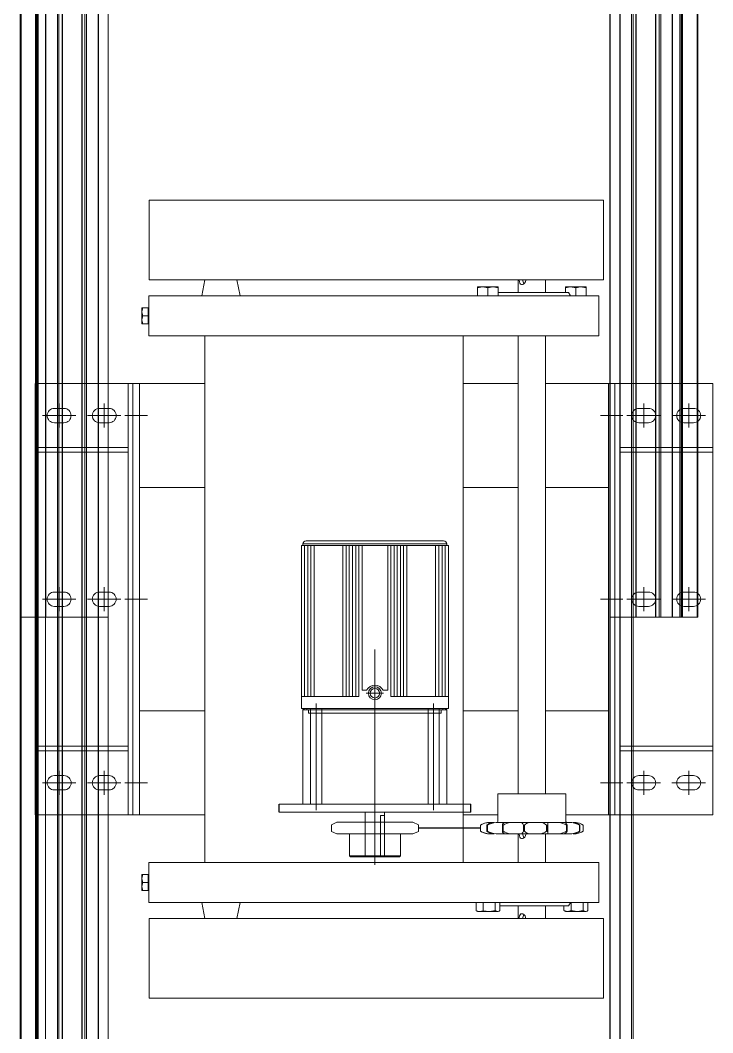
# Model space of a CAD drawing. Header units: millimetres. Extents: x 2676 to 14409, y -484 to 4878.
# Drawn here: x 13089 to 13523, y 3544 to 4178 of the extents above; entities that cross this region are included whole.
import ezdxf

# ---------------------------------------------------------------- set-up
doc = ezdxf.new("R2010")
doc.units = ezdxf.units.MM
for name, color, linetype, lineweight in [('1', 1, 'Continuous', 20), ('2', 5, 'Continuous', 18), ('动力滚筒线', 6, 'Continuous', 18), ('工件进老化层', 7, 'Continuous', 15), ('粗实线', 7, 'Continuous', 25)]:
    doc.layers.add(name, color=color, linetype=linetype, lineweight=lineweight)

# ---------------------------------------------------------------- blocks, each defined once
blk = doc.blocks.new('A$C21461CE7')
at = {"color": 2}
for p, q in [((152.6, 116.6, 2353.14), (152.59, 121.6, 2353.14)), ((272.6, 116.6, 2353.14), (272.59, 121.6, 2353.14)), ((278.66, 106.6, 2353.14), (239.85, 106.6, 2353.14))]:
    blk.add_line(p, q, dxfattribs=at)
at = {"layer": '1', "color": 2, "lineweight": 0}
for p, q in [((212.6, 105.71, 2353.14), (212.59, 218.42, 2353.14)), ((207.13, 191.1, 2353.14), (217.88, 191.1, 2353.14)), ((175.83, 117.82, 2353.14), (175.82, 184.61, 2353.14)), ((249.36, 117.83, 2353.14), (249.36, 184.61, 2353.14)), ((212.6, 83.56, 2353.14), (212.59, 125.78, 2353.14))]:
    blk.add_line(p, q, dxfattribs=at)
at = {"layer": '2', "color": 2, "lineweight": 0}
for p, q in [((172.33, 121.6, 2353.14), (172.32, 181.6, 2353.14)), ((179.33, 121.6, 2353.14), (179.32, 181.6, 2353.14)), ((245.86, 121.6, 2353.14), (245.86, 181.6, 2353.14)), ((252.86, 121.6, 2353.14), (252.86, 181.6, 2353.14)), ((216.1, 89.6, 2353.14), (216.1, 114.6, 2353.14)), ((218.6, 114.6, 2353.14), (216.1, 114.6, 2353.14))]:
    blk.add_line(p, q, dxfattribs=at)
at = {"layer": '动力滚筒线', "color": 2, "lineweight": 0}
for p, q in [((206.6, 89.6, 2353.14), (206.6, 116.6, 2353.14)), ((218.6, 89.6, 2353.14), (218.6, 116.6, 2353.14))]:
    blk.add_line(p, q, dxfattribs=at)
at = {"layer": '工件进老化层', "color": 2, "ltscale": 0.5}
for p, q in [((71.4, 500, 2353.14), (71.4, 450, 2353.14)), ((71.4, 500, 2353.14), (116.2, 500, 2353.14)), ((310.8, 500, 2353.14), (116.2, 500, 2353.14)), ((310.8, 500, 2353.14), (355.6, 500, 2353.14)), ((355.61, 450, 2353.14), (355.6, 500, 2353.14)), ((71.4, 450, 2353.14), (116.2, 450, 2353.14)), ((106.2, 450, 2353.14), (104.2, 440, 2353.14)), ((310.81, 450, 2353.14), (116.2, 450, 2353.14)), ((128.2, 440, 2353.14), (126.2, 450, 2353.14)), ((276.81, 445.09, 2353.14), (276.81, 445.67, 2353.14)), ((276.81, 445.67, 2353.14), (280.06, 445.67, 2353.14)), ((276.81, 440, 2353.14), (276.81, 445.09, 2353.14)), ((283.31, 445.09, 2353.14), (280.06, 445.67, 2353.14)), ((280.06, 445.67, 2353.14), (286.56, 445.67, 2353.14)), ((283.31, 440, 2353.14), (283.31, 445.09, 2353.14)), ((289.81, 445.09, 2353.14), (286.56, 445.67, 2353.14)), ((289.81, 445.67, 2353.14), (286.56, 445.67, 2353.14)), ((289.81, 445.67, 2353.14), (289.81, 445.09, 2353.14)), ((289.81, 440, 2353.14), (289.81, 445.09, 2353.14)), ((302.31, 450, 2353.14), (302.31, 442, 2353.14)), ((310.81, 450, 2353.14), (355.61, 450, 2353.14)), ((319.31, 442, 2353.14), (319.31, 450, 2353.14)), ((331.8, 445.09, 2353.14), (331.8, 445.68, 2353.14)), ((331.8, 445.68, 2353.14), (335.05, 445.68, 2353.14)), ((331.8, 442, 2353.14), (331.8, 445.09, 2353.14)), ((338.3, 445.1, 2353.14), (335.05, 445.68, 2353.14)), ((335.05, 445.68, 2353.14), (341.55, 445.68, 2353.14)), ((338.3, 440, 2353.14), (338.3, 445.1, 2353.14)), ((344.8, 445.1, 2353.14), (341.55, 445.68, 2353.14)), ((344.8, 445.68, 2353.14), (341.55, 445.68, 2353.14)), ((344.8, 445.68, 2353.14), (344.8, 445.1, 2353.14)), ((344.8, 440, 2353.14), (344.8, 445.1, 2353.14)), ((121.5, 440, 2353.14), (71.2, 440, 2353.14)), ((71.2, 440, 2353.14), (71.2, 436.5, 2353.14)), ((352.81, 440, 2353.14), (121.5, 440, 2353.14)), ((289.81, 442, 2353.14), (290.89, 442, 2353.14)), ((290.89, 442, 2353.14), (333.81, 442, 2353.14)), ((352.81, 440, 2353.14), (352.81, 415, 2353.14)), ((67.27, 432.5, 2353.14), (66.82, 432.5, 2353.14)), ((66.82, 432.5, 2353.14), (66.82, 430, 2353.14)), ((70.7, 432.5, 2353.14), (67.27, 432.5, 2353.14)), ((71.2, 432.5, 2353.14), (70.7, 432.5, 2353.14)), ((70.7, 432.5, 2353.14), (70.7, 430, 2353.14)), ((71.2, 436.5, 2353.14), (71.2, 415, 2353.14)), ((67.27, 427.5, 2353.14), (66.82, 430, 2353.14)), ((66.82, 430, 2353.14), (66.82, 425, 2353.14)), ((67.27, 422.5, 2353.14), (66.82, 425, 2353.14)), ((66.82, 422.5, 2353.14), (66.82, 425, 2353.14)), ((70.7, 427.5, 2353.14), (67.27, 427.5, 2353.14)), ((70.7, 430, 2353.14), (70.7, 427.5, 2353.14)), ((70.7, 427.5, 2353.14), (70.7, 425, 2353.14)), ((70.7, 425, 2353.14), (70.7, 422.5, 2353.14)), ((66.82, 422.5, 2353.14), (67.27, 422.5, 2353.14)), ((70.7, 422.5, 2353.14), (67.27, 422.5, 2353.14)), ((70.7, 422.5, 2353.14), (71.2, 422.5, 2353.14)), ((71.2, 415, 2353.14), (352.81, 415, 2353.14)), ((302.31, 415, 2353.14), (302.31, 128, 2353.14)), ((319.31, 128, 2353.14), (319.31, 415, 2353.14)), ((58.2, 115, 2353.14), (58.2, 385, 2353.14)), ((106.2, 385, 2353.14), (61.2, 385, 2353.14)), ((61.2, 385, 2353.14), (61.2, 115, 2353.14)), ((65.2, 385, 2353.14), (65.2, 115, 2353.14)), ((302.31, 385, 2353.14), (267.81, 385, 2353.14)), ((362.81, 385, 2353.14), (319.31, 385, 2353.14)), ((358.81, 115, 2353.14), (358.81, 385, 2353.14)), ((362.81, 115, 2353.14), (362.81, 385, 2353.14)), ((365.81, 115, 2353.14), (365.81, 385, 2353.14)), ((15, 357.5, 2353.14), (15, 372.5, 2353.14)), ((43.2, 357.5, 2353.14), (43.2, 372.5, 2353.14)), ((380.81, 357.5, 2353.14), (380.81, 372.5, 2353.14)), ((409, 357.5, 2353.14), (409, 372.5, 2353.14)), ((25.5, 365, 2353.14), (4.5, 365, 2353.14)), ((53.7, 365, 2353.14), (32.7, 365, 2353.14)), ((67.17, 365, 2353.14), (56.08, 365, 2353.14)), ((67.17, 365, 2353.14), (56.08, 365, 2353.14)), ((70.2, 365, 2353.14), (56.2, 365, 2353.14)), ((353.81, 365, 2353.14), (367.81, 365, 2353.14)), ((370.31, 365, 2353.14), (391.31, 365, 2353.14)), ((398.5, 365, 2353.14), (419.5, 365, 2353.14)), ((58.2, 345, 2353.14), (0, 345, 2353.14)), ((365.81, 345, 2353.14), (424, 345, 2353.14)), ((58.2, 342, 2353.14), (0, 342, 2353.14)), ((365.81, 342, 2353.14), (424, 342, 2353.14)), ((106.2, 320, 2353.14), (65.2, 320, 2353.14)), ((302.31, 320, 2353.14), (267.81, 320, 2353.14)), ((358.81, 320, 2353.14), (319.31, 320, 2353.14)), ((15, 242.5, 2353.14), (15, 257.5, 2353.14)), ((43.2, 242.5, 2353.14), (43.2, 257.5, 2353.14)), ((380.81, 242.5, 2353.14), (380.81, 257.5, 2353.14)), ((409, 242.5, 2353.14), (409, 257.5, 2353.14)), ((25.5, 250, 2353.14), (4.5, 250, 2353.14)), ((53.7, 250, 2353.14), (32.7, 250, 2353.14)), ((67.17, 250, 2353.14), (56.08, 250, 2353.14)), ((67.17, 250, 2353.14), (56.08, 250, 2353.14)), ((70.2, 250, 2353.14), (56.2, 250, 2353.14)), ((353.81, 250, 2353.14), (367.81, 250, 2353.14)), ((370.31, 250, 2353.14), (391.31, 250, 2353.14)), ((398.5, 250, 2353.14), (419.5, 250, 2353.14)), ((65.2, 180, 2353.14), (106.2, 180, 2353.14)), ((267.81, 180, 2353.14), (302.31, 180, 2353.14)), ((319.31, 180, 2353.14), (358.81, 180, 2353.14)), ((58.2, 158, 2353.14), (0.01, 158, 2353.14)), ((58.2, 155, 2353.14), (0.01, 155, 2353.14)), ((365.81, 158, 2353.14), (424.01, 158, 2353.14)), ((365.81, 155, 2353.14), (424.01, 155, 2353.14)), ((15.01, 127.5, 2353.14), (15.01, 142.5, 2353.14)), ((43.2, 127.5, 2353.14), (43.2, 142.5, 2353.14)), ((380.81, 127.5, 2353.14), (380.81, 142.5, 2353.14)), ((409.01, 127.5, 2353.14), (409.01, 142.5, 2353.14)), ((25.51, 135, 2353.14), (4.51, 135, 2353.14)), ((53.7, 135, 2353.14), (32.7, 135, 2353.14)), ((67.18, 135, 2353.14), (56.08, 135, 2353.14)), ((70.2, 135, 2353.14), (56.2, 135, 2353.14)), ((353.81, 135, 2353.14), (367.81, 135, 2353.14)), ((370.31, 135, 2353.14), (391.31, 135, 2353.14)), ((398.51, 135, 2353.14), (419.51, 135, 2353.14)), ((289.51, 128, 2353.14), (289.51, 110.8, 2353.14)), ((289.51, 128, 2353.14), (332.11, 128, 2353.14)), ((332.11, 110.8, 2353.14), (332.11, 128, 2353.14)), ((61.2, 115, 2353.14), (106.2, 115, 2353.14)), ((267.81, 115, 2353.14), (289.51, 115, 2353.14)), ((332.11, 115, 2353.14), (362.81, 115, 2353.14)), ((278.66, 108.55, 2353.14), (278.7, 108.55, 2353.14)), ((278.66, 104.65, 2353.14), (278.66, 108.55, 2353.14)), ((278.7, 108.55, 2353.14), (278.7, 104.65, 2353.14)), ((282.74, 108.55, 2353.14), (283.01, 108.55, 2353.14)), ((282.74, 104.65, 2353.14), (282.74, 108.55, 2353.14)), ((283.01, 108.55, 2353.14), (283.01, 104.65, 2353.14)), ((285.24, 110.2, 2353.14), (283.95, 110.14, 2353.14)), ((284.85, 110.2, 2353.14), (285.24, 110.2, 2353.14)), ((287.2, 110.2, 2353.14), (285.24, 110.2, 2353.14)), ((289.7, 110.2, 2353.14), (288.39, 110.14, 2353.14)), ((294.12, 110.2, 2353.14), (289.7, 110.2, 2353.14)), ((292.39, 108.55, 2353.14), (292.83, 108.55, 2353.14)), ((292.39, 104.65, 2353.14), (292.39, 108.55, 2353.14)), ((292.83, 108.55, 2353.14), (292.83, 104.65, 2353.14)), ((293.75, 110.14, 2353.14), (294.1, 110.2, 2353.14)), ((294.1, 110.2, 2353.14), (298.34, 110.2, 2353.14)), ((298.34, 110.2, 2353.14), (297.27, 110.14, 2353.14)), ((304.37, 110.2, 2353.14), (298.34, 110.2, 2353.14)), ((304.61, 110.14, 2353.14), (304.37, 110.2, 2353.14)), ((304.37, 110.2, 2353.14), (309.45, 110.2, 2353.14)), ((305.68, 108.55, 2353.14), (306.21, 108.55, 2353.14)), ((305.68, 104.65, 2353.14), (305.68, 108.55, 2353.14)), ((306.21, 108.55, 2353.14), (306.21, 104.65, 2353.14)), ((309.45, 110.2, 2353.14), (308.83, 110.14, 2353.14)), ((315.91, 110.2, 2353.14), (309.45, 110.2, 2353.14)), ((316.71, 110.14, 2353.14), (315.91, 110.2, 2353.14)), ((315.91, 110.2, 2353.14), (320.84, 110.2, 2353.14)), ((319.99, 108.55, 2353.14), (320.5, 108.55, 2353.14)), ((319.99, 104.65, 2353.14), (319.99, 108.55, 2353.14)), ((320.5, 108.55, 2353.14), (320.5, 104.65, 2353.14)), ((320.8, 110.16, 2353.14), (320.78, 110.14, 2353.14)), ((326.45, 110.2, 2353.14), (320.84, 110.2, 2353.14)), ((320.89, 103.38, 2353.14), (320.89, 109.83, 2353.14)), ((327.63, 110.14, 2353.14), (326.45, 110.2, 2353.14)), ((326.45, 110.2, 2353.14), (330.23, 110.2, 2353.14)), ((333.89, 110.2, 2353.14), (330.09, 110.2, 2353.14)), ((330.23, 110.2, 2353.14), (330.76, 110.14, 2353.14)), ((332.48, 108.55, 2353.14), (332.88, 108.55, 2353.14)), ((332.48, 104.65, 2353.14), (332.48, 108.55, 2353.14)), ((332.88, 108.55, 2353.14), (332.88, 104.65, 2353.14)), ((335.23, 110.14, 2353.14), (333.89, 110.2, 2353.14)), ((333.89, 110.2, 2353.14), (335.78, 110.2, 2353.14)), ((337.99, 110.14, 2353.14), (336.76, 110.2, 2353.14)), ((340.68, 108.55, 2353.14), (340.88, 108.55, 2353.14)), ((340.68, 104.65, 2353.14), (340.68, 108.55, 2353.14)), ((340.88, 108.55, 2353.14), (340.88, 104.65, 2353.14)), ((342.96, 104.65, 2353.14), (342.96, 108.55, 2353.14)), ((278.66, 104.65, 2353.14), (278.7, 104.65, 2353.14)), ((282.74, 104.65, 2353.14), (283.01, 104.65, 2353.14)), ((283.95, 103.06, 2353.14), (285.24, 103, 2353.14)), ((284.86, 103, 2353.14), (285.24, 103, 2353.14)), ((285.24, 103, 2353.14), (287.21, 103, 2353.14)), ((288.39, 103.06, 2353.14), (289.7, 103, 2353.14)), ((289.7, 103, 2353.14), (294.12, 103, 2353.14)), ((292.39, 104.65, 2353.14), (292.83, 104.65, 2353.14)), ((294.1, 103, 2353.14), (293.75, 103.06, 2353.14)), ((294.1, 103, 2353.14), (298.34, 103, 2353.14)), ((297.27, 103.06, 2353.14), (298.34, 103, 2353.14)), ((298.34, 103, 2353.14), (304.37, 103, 2353.14)), ((302.31, 103, 2353.14), (302.31, 85, 2353.14)), ((304.37, 103, 2353.14), (304.61, 103.06, 2353.14)), ((304.37, 103, 2353.14), (309.45, 103, 2353.14)), ((305.68, 104.65, 2353.14), (306.21, 104.65, 2353.14)), ((308.83, 103.06, 2353.14), (309.45, 103, 2353.14)), ((309.45, 103, 2353.14), (315.91, 103, 2353.14)), ((315.91, 103, 2353.14), (316.71, 103.06, 2353.14)), ((315.91, 103, 2353.14), (320.84, 103, 2353.14)), ((319.31, 85, 2353.14), (319.31, 103, 2353.14)), ((319.99, 104.65, 2353.14), (320.5, 104.65, 2353.14)), ((320.78, 103.06, 2353.14), (320.8, 103.04, 2353.14)), ((320.84, 103, 2353.14), (326.45, 103, 2353.14)), ((326.45, 103, 2353.14), (327.63, 103.06, 2353.14)), ((326.45, 103, 2353.14), (330.23, 103, 2353.14)), ((330.1, 103, 2353.14), (333.89, 103, 2353.14)), ((330.76, 103.06, 2353.14), (330.23, 103, 2353.14)), ((332.48, 104.65, 2353.14), (332.88, 104.65, 2353.14)), ((333.89, 103, 2353.14), (335.23, 103.06, 2353.14)), ((333.89, 103, 2353.14), (335.78, 103, 2353.14)), ((336.76, 103, 2353.14), (337.99, 103.06, 2353.14)), ((340.68, 104.65, 2353.14), (340.88, 104.65, 2353.14)), ((71.2, 85, 2353.14), (121.2, 85, 2353.14)), ((71.2, 63.5, 2353.14), (71.2, 85, 2353.14)), ((352.81, 85, 2353.14), (121.2, 85, 2353.14)), ((352.81, 85, 2353.14), (352.81, 60, 2353.14)), ((67.28, 77.5, 2353.14), (66.83, 77.5, 2353.14)), ((66.83, 77.5, 2353.14), (66.83, 75, 2353.14)), ((70.7, 77.5, 2353.14), (67.28, 77.5, 2353.14)), ((71.2, 77.5, 2353.14), (70.7, 77.5, 2353.14)), ((70.7, 77.5, 2353.14), (70.7, 75, 2353.14)), ((67.28, 72.5, 2353.14), (66.83, 75, 2353.14)), ((66.83, 75, 2353.14), (66.83, 70, 2353.14)), ((67.28, 67.5, 2353.14), (66.83, 70, 2353.14)), ((66.83, 67.5, 2353.14), (66.83, 70, 2353.14)), ((70.7, 72.5, 2353.14), (67.28, 72.5, 2353.14)), ((70.7, 75, 2353.14), (70.7, 72.5, 2353.14)), ((70.7, 72.5, 2353.14), (70.7, 70, 2353.14)), ((70.7, 70, 2353.14), (70.7, 67.5, 2353.14)), ((66.83, 67.5, 2353.14), (67.28, 67.5, 2353.14)), ((70.7, 67.5, 2353.14), (67.28, 67.5, 2353.14)), ((70.7, 67.5, 2353.14), (71.2, 67.5, 2353.14)), ((71.2, 60, 2353.14), (71.2, 63.5, 2353.14)), ((121.51, 60, 2353.14), (71.2, 60, 2353.14)), ((106.21, 50, 2353.14), (104.21, 60, 2353.14)), ((352.81, 60, 2353.14), (121.51, 60, 2353.14)), ((128.21, 60, 2353.14), (126.21, 50, 2353.14)), ((275.88, 60, 2353.14), (275.88, 54.9, 2353.14)), ((280.44, 60, 2353.14), (280.44, 54.9, 2353.14)), ((287.88, 60, 2353.14), (287.88, 54.91, 2353.14)), ((290.76, 60, 2353.14), (290.76, 54.91, 2353.14)), ((333.81, 58, 2353.14), (290.76, 58, 2353.14)), ((302.31, 58, 2353.14), (302.31, 50, 2353.14)), ((319.31, 50, 2353.14), (319.31, 58, 2353.14)), ((330.87, 58, 2353.14), (330.87, 54.91, 2353.14)), ((335.43, 60, 2353.14), (335.43, 54.91, 2353.14)), ((342.88, 60, 2353.14), (342.88, 54.91, 2353.14)), ((345.75, 60, 2353.14), (345.75, 54.91, 2353.14)), ((275.88, 54.9, 2353.14), (278.16, 54.32, 2353.14)), ((276.3, 54.69, 2353.14), (275.88, 54.9, 2353.14)), ((276.82, 54.32, 2353.14), (276.28, 54.63, 2353.14)), ((276.82, 54.32, 2353.14), (278.16, 54.32, 2353.14)), ((284.16, 54.32, 2353.14), (278.16, 54.32, 2353.14)), ((280.44, 54.9, 2353.14), (284.16, 54.32, 2353.14)), ((289.32, 54.32, 2353.14), (284.16, 54.32, 2353.14)), ((289.32, 54.32, 2353.14), (289.82, 54.32, 2353.14)), ((290.35, 54.63, 2353.14), (289.82, 54.32, 2353.14)), ((330.87, 54.91, 2353.14), (333.15, 54.33, 2353.14)), ((331.29, 54.7, 2353.14), (330.87, 54.91, 2353.14)), ((331.81, 54.33, 2353.14), (331.27, 54.64, 2353.14)), ((331.81, 54.33, 2353.14), (333.15, 54.33, 2353.14)), ((339.16, 54.33, 2353.14), (333.15, 54.33, 2353.14)), ((335.43, 54.91, 2353.14), (339.16, 54.33, 2353.14)), ((344.31, 54.33, 2353.14), (339.16, 54.33, 2353.14)), ((344.81, 54.33, 2353.14), (344.31, 54.33, 2353.14)), ((345.35, 54.64, 2353.14), (344.81, 54.33, 2353.14)), ((71.41, 50, 2353.14), (71.41, 0, 2353.14)), ((71.41, 50, 2353.14), (116.21, 50, 2353.14)), ((310.81, 50, 2353.14), (116.21, 50, 2353.14)), ((310.81, 50, 2353.14), (355.61, 50, 2353.14)), ((355.61, 0, 2353.14), (355.61, 50, 2353.14)), ((310.81, 0, 2353.14), (71.41, 0, 2353.14)), ((310.81, 0, 2353.14), (355.61, 0, 2353.14))]:
    blk.add_line(p, q, dxfattribs=at)
at = {"layer": '工件进老化层', "color": 2, "ltscale": 0.5, "elevation": 2353.14}
for points in [[(280.06, 445.67), (279.83, 445.67), (276.81, 445.09)], [(286.56, 445.67), (286.33, 445.67), (283.31, 445.09)], [(307, 450), (306.99, 449.74), (306.77, 448.82), (306.31, 448.01), (305.65, 447.38), (304.91, 447.04), (304.24, 447.04), (303.7, 447.34), (303.3, 447.92), (303.04, 448.76), (302.93, 449.75), (302.93, 450)], [(335.05, 445.68), (334.82, 445.67), (331.8, 445.09)], [(341.55, 445.68), (341.32, 445.67), (338.3, 445.1)], [(66.82, 430), (66.82, 430.18), (67.27, 432.5)], [(66.82, 425), (66.82, 425.18), (67.27, 427.5)], [(106.2, 415), (106.2, 85)], [(267.81, 85), (267.81, 415)], [(307.01, 103), (307, 102.74), (306.78, 101.82), (306.32, 101.01), (305.66, 100.38), (304.92, 100.04), (304.25, 100.04), (303.71, 100.34), (303.31, 100.92), (303.05, 101.76), (302.94, 102.75), (302.94, 103)], [(320.5, 104.65), (320.8, 103.88), (320.89, 103.33), (320.78, 103.06)], [(66.83, 75), (66.83, 75.18), (67.28, 77.5)], [(66.83, 70), (66.83, 70.18), (67.28, 72.5)], [(278.16, 54.32), (278.32, 54.33), (280.44, 54.9)], [(284.16, 54.32), (284.43, 54.33), (287.88, 54.91)], [(287.88, 54.91), (288.97, 54.36), (289.32, 54.32)], [(289.32, 54.32), (290.44, 54.69), (290.76, 54.91)], [(302.94, 50), (302.97, 50.71), (303.13, 51.58), (303.44, 52.32), (303.93, 52.82), (304.57, 53), (305.26, 52.84), (305.94, 52.39), (306.54, 51.67), (306.92, 50.73), (307.01, 50)], [(333.15, 54.33), (333.31, 54.33), (335.43, 54.91)], [(339.16, 54.33), (339.42, 54.33), (342.88, 54.91)], [(342.88, 54.91), (343.96, 54.36), (344.31, 54.33)], [(344.31, 54.33), (345.44, 54.69), (345.75, 54.91)]]:
    blk.add_lwpolyline(points, dxfattribs=at)
for points in [[(0.01, 115), (0, 385), (61.2, 385), (61.2, 115)], [(424.01, 115), (424, 385), (362.81, 385), (362.81, 115)]]:
    blk.add_lwpolyline(points, close=True, dxfattribs=at)
for points in [[(7.5, 365, -0.414214), (12, 369.5), (18, 369.5, -0.414214), (22.5, 365, -0.414214), (18, 360.5), (12, 360.5, -0.414214)], [(35.7, 365, -0.414214), (40.2, 369.5), (46.2, 369.5, -0.414214), (50.7, 365, -0.414214), (46.2, 360.5), (40.2, 360.5, -0.414214)], [(388.31, 365, 0.414214), (383.81, 369.5), (377.81, 369.5, 0.414214), (373.31, 365, 0.414214), (377.81, 360.5), (383.81, 360.5, 0.414214)], [(416.5, 365, 0.414214), (412, 369.5), (406, 369.5, 0.414214), (401.5, 365, 0.414214), (406, 360.5), (412, 360.5, 0.414214)], [(7.5, 250, -0.414214), (12, 254.5), (18, 254.5, -0.414214), (22.5, 250, -0.414214), (18, 245.5), (12, 245.5, -0.414214)], [(35.7, 250, -0.414214), (40.2, 254.5), (46.2, 254.5, -0.414214), (50.7, 250, -0.414214), (46.2, 245.5), (40.2, 245.5, -0.414214)], [(388.31, 250, 0.414214), (383.81, 254.5), (377.81, 254.5, 0.414214), (373.31, 250, 0.414214), (377.81, 245.5), (383.81, 245.5, 0.414214)], [(416.5, 250, 0.414214), (412, 254.5), (406, 254.5, 0.414214), (401.5, 250, 0.414214), (406, 245.5), (412, 245.5, 0.414214)], [(7.51, 135, -0.414214), (12.01, 139.5), (18.01, 139.5, -0.414214), (22.51, 135, -0.414214), (18.01, 130.5), (12.01, 130.5, -0.414214)], [(35.7, 135, -0.414214), (40.2, 139.5), (46.2, 139.5, -0.414214), (50.7, 135, -0.414214), (46.2, 130.5), (40.2, 130.5, -0.414214)], [(388.31, 135, 0.414214), (383.81, 139.5), (377.81, 139.5, 0.414214), (373.31, 135, 0.414214), (377.81, 130.5), (383.81, 130.5, 0.414214)], [(416.51, 135, 0.414214), (412.01, 139.5), (406.01, 139.5, 0.414214), (401.51, 135, 0.414214), (406.01, 130.5), (412.01, 130.5, 0.414214)]]:
    blk.add_lwpolyline(points, format="xyb", close=True, dxfattribs=at)
at = {"layer": '工件进老化层', "color": 2, "ltscale": 0.5}
for centre, radius, start, end in [((308.68, 449.88, 2353.14), 3.58, 178.0208, 219.3626), ((328.33, 437.63, 2353.14), 7, 19.75959, 38.59308), ((284.35, 99.09, 2353.14), 11.04, 96.24038, 121.01128), ((285.22, 96.5, 2353.14), 13.7, 95.32827, 118.42577), ((286.91, 104.02, 2353.14), 6.16, 96.08101, 132.63498), ((290.27, 93.92, 2353.14), 16.33, 96.62216, 116.39201), ((284.86, 97.5, 2353.14), 12.7, 95.15454, 97.73443), ((284.86, 97.5, 2353.14), 12.7, 90.00122, 95.15454), ((288.91, 110.8, 2353.14), 0.6, 270.00122, 0.00122), ((294.11, 108.45, 2353.14), 1.73, 102.20452, 176.80347), ((299.76, 96.23, 2353.14), 14.13, 100.15766, 119.35359), ((311.41, 113.54, 2353.14), 7.6, 206.57917, 221.07243), ((312.88, 100.53, 2353.14), 10.43, 112.88384, 129.77383), ((314.5, 101.42, 2353.14), 9, 52.42511, 75.82081), ((317.15, 110.26, 2353.14), 3.77, 332.90285, 353.38713), ((325.79, 96.35, 2353.14), 13.91, 61.25019, 82.38521), ((330.39, 107.44, 2353.14), 2.72, 23.92569, 82.0325), ((332.71, 110.8, 2353.14), 0.6, 180.00122, 270.00122), ((333.67, 94.67, 2353.14), 15.55, 63.19391, 84.25181), ((336.77, 97.5, 2353.14), 12.7, 84.95933, 90.00122), ((336.11, 102.36, 2353.14), 7.82, 52.41429, 84.99355), ((336.77, 97.5, 2353.14), 12.7, 82.27776, 84.95933), ((336.85, 98.01, 2353.14), 12.19, 59.87773, 84.6495), ((284.48, 114.52, 2353.14), 11.46, 239.49107, 263.4202), ((285.23, 116.75, 2353.14), 13.75, 241.61694, 264.63392), ((286.79, 108.91, 2353.14), 5.88, 226.45865, 264.83024), ((290.05, 118.54, 2353.14), 15.57, 243.12409, 263.86662), ((284.85, 115.7, 2353.14), 12.7, 262.34157, 264.95933), ((284.85, 115.7, 2353.14), 12.7, 264.95933, 270.00122), ((294.22, 104.84, 2353.14), 1.84, 185.83538, 255.16153), ((299.19, 115.38, 2353.14), 12.47, 239.35766, 261.13598), ((318.15, 95.14, 2353.14), 15.69, 142.67375, 149.67953), ((308.68, 102.88, 2353.14), 3.58, 178.02095, 219.36287), ((311.46, 110.32, 2353.14), 7.72, 227.23808, 250.10914), ((313.51, 113.82, 2353.14), 11.23, 286.52907, 305.2299), ((325.35, 118.18, 2353.14), 15.29, 278.57995, 297.78954), ((330.36, 105.79, 2353.14), 2.76, 278.35635, 335.69035), ((333.54, 118.98, 2353.14), 16.01, 276.05762, 296.50155), ((336.77, 115.7, 2353.14), 12.7, 270.00122, 275.15454), ((335.99, 111.16, 2353.14), 8.14, 275.68081, 306.91624), ((336.77, 115.7, 2353.14), 12.7, 275.15454, 277.74063), ((336.91, 114.99, 2353.14), 11.98, 275.1323, 300.34536), ((328.34, 62.37, 2353.14), 7, 321.40937, 340.24285), ((308.67, 50.13, 2353.14), 3.57, 140.03409, 182.02865)]:
    blk.add_arc(centre, radius, start, end, dxfattribs=at)
at = {"layer": '粗实线', "color": 2, "lineweight": 0}
for p, q in [((169.59, 286.6, 2353.14), (212.59, 286.6, 2353.14)), ((255.59, 286.6, 2353.14), (212.59, 286.6, 2353.14)), ((166.59, 283.6, 2353.14), (212.59, 283.6, 2353.14)), ((166.59, 283.6, 2353.14), (166.59, 181.6, 2353.14)), ((167.59, 283.6, 2353.14), (167.59, 284.6, 2353.14)), ((167.59, 284.6, 2353.14), (212.59, 284.6, 2353.14)), ((168.59, 283.6, 2353.14), (168.59, 189.1, 2353.14)), ((170.59, 283.6, 2353.14), (170.59, 189.1, 2353.14)), ((172.59, 283.6, 2353.14), (172.59, 189.1, 2353.14)), ((174.59, 283.6, 2353.14), (174.59, 189.1, 2353.14)), ((192.59, 283.6, 2353.14), (192.59, 189.1, 2353.14)), ((194.59, 283.6, 2353.14), (194.59, 189.1, 2353.14)), ((196.59, 283.6, 2353.14), (196.59, 189.1, 2353.14)), ((198.59, 283.6, 2353.14), (198.59, 189.1, 2353.14)), ((200.59, 283.6, 2353.14), (200.59, 189.1, 2353.14)), ((202.59, 283.6, 2353.14), (202.59, 189.1, 2353.14)), ((204.59, 283.6, 2353.14), (204.59, 193.1, 2353.14)), ((257.59, 284.6, 2353.14), (212.59, 284.6, 2353.14)), ((258.59, 283.6, 2353.14), (212.59, 283.6, 2353.14)), ((220.59, 283.6, 2353.14), (220.59, 193.1, 2353.14)), ((222.59, 283.6, 2353.14), (222.59, 189.1, 2353.14)), ((224.59, 283.6, 2353.14), (224.59, 189.1, 2353.14)), ((226.59, 283.6, 2353.14), (226.59, 189.1, 2353.14)), ((228.59, 283.6, 2353.14), (228.59, 189.1, 2353.14)), ((230.59, 283.6, 2353.14), (230.59, 189.1, 2353.14)), ((232.59, 283.6, 2353.14), (232.59, 189.1, 2353.14)), ((250.59, 283.6, 2353.14), (250.59, 189.1, 2353.14)), ((252.59, 283.6, 2353.14), (252.59, 189.1, 2353.14)), ((254.59, 283.6, 2353.14), (254.59, 189.1, 2353.14)), ((256.59, 283.6, 2353.14), (256.59, 189.1, 2353.14)), ((257.59, 283.6, 2353.14), (257.59, 284.6, 2353.14)), ((258.59, 283.6, 2353.14), (258.59, 181.6, 2353.14)), ((204.59, 193.1, 2353.14), (207.4, 193.1, 2353.14)), ((220.59, 193.1, 2353.14), (217.79, 193.1, 2353.14)), ((166.59, 189.1, 2353.14), (202.59, 189.1, 2353.14)), ((258.59, 189.1, 2353.14), (222.59, 189.1, 2353.14)), ((166.59, 181.6, 2353.14), (212.59, 181.6, 2353.14)), ((167.59, 180.6, 2353.14), (168.59, 181.6, 2353.14)), ((167.59, 180.6, 2353.14), (257.59, 180.6, 2353.14)), ((167.59, 121.6, 2353.14), (167.59, 180.6, 2353.14)), ((256.59, 181.6, 2353.14), (168.59, 181.6, 2353.14)), ((170.09, 180.6, 2353.14), (170.09, 181.6, 2353.14)), ((170.09, 180.6, 2353.14), (212.59, 180.6, 2353.14)), ((171.09, 180.6, 2353.14), (171.09, 178.6, 2353.14)), ((171.09, 178.6, 2353.14), (212.59, 178.6, 2353.14)), ((258.59, 181.6, 2353.14), (212.59, 181.6, 2353.14)), ((255.09, 180.6, 2353.14), (212.59, 180.6, 2353.14)), ((254.09, 178.6, 2353.14), (212.59, 178.6, 2353.14)), ((254.09, 180.6, 2353.14), (254.09, 178.6, 2353.14)), ((255.09, 180.6, 2353.14), (255.09, 181.6, 2353.14)), ((256.59, 181.6, 2353.14), (257.59, 180.6, 2353.14)), ((257.59, 121.6, 2353.14), (257.59, 180.6, 2353.14)), ((272.59, 121.6, 2353.14), (152.59, 121.6, 2353.14)), ((257.59, 121.6, 2353.14), (167.59, 121.6, 2353.14)), ((272.6, 116.6, 2353.14), (152.6, 116.6, 2353.14)), ((230.6, 116.6, 2353.14), (194.6, 116.6, 2353.14)), ((185.34, 108.75, 2353.14), (188.84, 110.25, 2353.14)), ((185.34, 108.75, 2353.14), (185.34, 104.45, 2353.14)), ((236.35, 110.25, 2353.14), (188.84, 110.25, 2353.14)), ((239.85, 108.75, 2353.14), (236.35, 110.25, 2353.14)), ((239.85, 104.45, 2353.14), (239.85, 108.75, 2353.14)), ((185.34, 104.45, 2353.14), (188.84, 102.95, 2353.14)), ((188.84, 102.95, 2353.14), (236.35, 102.95, 2353.14)), ((196.6, 89.25, 2353.14), (196.6, 102.95, 2353.14)), ((228.6, 89.25, 2353.14), (228.6, 102.95, 2353.14)), ((239.85, 104.45, 2353.14), (236.35, 102.95, 2353.14))]:
    blk.add_line(p, q, dxfattribs=at)
at = {"layer": '粗实线', "color": 2, "linetype": 'Continuous', "lineweight": 0}
for p, q in [((197.25, 88.6, 2353.14), (196.6, 89.25, 2353.14)), ((196.6, 89.25, 2353.14), (228.6, 89.25, 2353.14)), ((227.95, 88.6, 2353.14), (228.6, 89.25, 2353.14)), ((197.25, 88.6, 2353.14), (227.95, 88.6, 2353.14))]:
    blk.add_line(p, q, dxfattribs=at)
at = {"layer": '粗实线', "color": 2, "lineweight": 0}
for radius in [4.04, 3]:
    blk.add_circle((212.59, 191.1, 2353.14), radius, dxfattribs=at)
for centre, radius, start, end in [((169.59, 284.6, 2353.14), 2, 90.00122, 180.00122), ((255.59, 284.6, 2353.14), 2, 0.00122, 90.00122), ((212.59, 190.1, 2353.14), 6, 30.00122, 150.00122)]:
    blk.add_arc(centre, radius, start, end, dxfattribs=at)

msp = doc.modelspace()

# ---------------------------------------------------------------- linework, layer by layer
at = {"color": 7, "linetype": 'Continuous', "lineweight": 15}
for p, q in [((13089.33, 3804.66, 2353.14), (13089.33, 4804.66, 2353.14)), ((13089.83, 3804.66, 2353.14), (13089.83, 4804.66, 2353.14)), ((13098.83, 3804.66, 2353.14), (13098.83, 4804.66, 2353.14)), ((13099.33, 3804.66, 2353.14), (13099.33, 4804.66, 2353.14)), ((13099.63, 3804.66, 2353.14), (13099.63, 4804.66, 2353.14)), ((13100.4, 3804.66, 2353.14), (13100.4, 4804.66, 2353.14)), ((13100.62, 3804.66, 2353.14), (13100.62, 4804.66, 2353.14)), ((13105.14, 3804.66, 2353.14), (13105.14, 4804.66, 2353.14)), ((13105.35, 3804.66, 2353.14), (13105.35, 4804.66, 2353.14)), ((13112.53, 3804.66, 2353.14), (13112.53, 4804.66, 2353.14)), ((13113.53, 3804.66, 2353.14), (13113.53, 4804.66, 2353.14)), ((13129.83, 4804.66, 2353.14), (13129.83, 3804.66, 2353.14)), ((13130.83, 3804.66, 2353.14), (13130.83, 4804.66, 2353.14)), ((13138, 3804.66, 2353.14), (13138, 4804.66, 2353.14)), ((13138.22, 3804.66, 2353.14), (13138.22, 4804.66, 2353.14)), ((13144.24, 3804.66, 2353.14), (13144.24, 4804.66, 2353.14)), ((13458.42, 4804.66, 2353.14), (13458.42, 3804.66, 2353.14)), ((13464.44, 4804.66, 2353.14), (13464.44, 3804.66, 2353.14)), ((13464.65, 4804.66, 2353.14), (13464.65, 3804.66, 2353.14)), ((13471.83, 4804.66, 2353.14), (13471.83, 3804.66, 2353.14)), ((13472.83, 3804.66, 2353.14), (13472.83, 4804.66, 2353.14)), ((13489.13, 4804.66, 2353.14), (13489.13, 3804.66, 2353.14)), ((13490.13, 4804.66, 2353.14), (13490.13, 3804.66, 2353.14)), ((13497.3, 4804.66, 2353.14), (13497.3, 3804.66, 2353.14)), ((13497.52, 4804.66, 2353.14), (13497.52, 3804.66, 2353.14)), ((13502.04, 4804.66, 2353.14), (13502.04, 3804.66, 2353.14)), ((13502.25, 4804.66, 2353.14), (13502.25, 3804.66, 2353.14)), ((13503.03, 4804.66, 2353.14), (13503.03, 3804.66, 2353.14)), ((13503.33, 4804.66, 2353.14), (13503.33, 3804.66, 2353.14)), ((13503.83, 4804.66, 2353.14), (13503.83, 3804.66, 2353.14)), ((13512.83, 4804.66, 2353.14), (13512.83, 3804.66, 2353.14)), ((13513.33, 4804.66, 2353.14), (13513.33, 3804.66, 2353.14)), ((13474.53, 4654.92, 2353.14), (13474.53, 3804.66, 2353.14)), ((13487.13, 4654.92, 2353.14), (13487.13, 3804.66, 2353.14)), ((13115.53, 3804.66, 2353.14), (13115.53, 4654.66, 2353.14)), ((13115.83, 3804.66, 2353.14), (13115.83, 4654.66, 2353.14)), ((13127.83, 3804.66, 2353.14), (13127.83, 4654.66, 2353.14)), ((13128.13, 3804.66, 2353.14), (13128.13, 4654.66, 2353.14)), ((13474.83, 4654.82, 2353.14), (13474.83, 3804.66, 2353.14)), ((13486.83, 4654.82, 2353.14), (13486.83, 3804.66, 2353.14)), ((13144.33, 3804.66, 2353.14), (13144.33, 4458.34, 2353.14)), ((13458.33, 4458.34, 2353.14), (13458.33, 3804.66, 2353.14)), ((13089.83, 3804.66, 2353.14), (13089.33, 3804.66, 2353.14)), ((13089.33, 1232.72, 2353.14), (13089.33, 3804.66, 2353.14)), ((13098.83, 3804.66, 2353.14), (13089.83, 3804.66, 2353.14)), ((13089.83, 1232.72, 2353.14), (13089.83, 3804.66, 2353.14)), ((13099.33, 3804.66, 2353.14), (13098.83, 3804.66, 2353.14)), ((13098.83, 1232.72, 2353.14), (13098.83, 3804.66, 2353.14)), ((13099.63, 3804.66, 2353.14), (13099.33, 3804.66, 2353.14)), ((13099.33, 1232.72, 2353.14), (13099.33, 3804.66, 2353.14)), ((13100.4, 3804.66, 2353.14), (13099.63, 3804.66, 2353.14)), ((13099.63, 1232.72, 2353.14), (13099.63, 3804.66, 2353.14)), ((13100.62, 3804.66, 2353.14), (13100.4, 3804.66, 2353.14)), ((13100.4, 1232.72, 2353.14), (13100.4, 3804.66, 2353.14)), ((13105.14, 3804.66, 2353.14), (13100.62, 3804.66, 2353.14)), ((13100.62, 1232.72, 2353.14), (13100.62, 3804.66, 2353.14)), ((13105.35, 3804.66, 2353.14), (13105.14, 3804.66, 2353.14)), ((13112.53, 3804.66, 2353.14), (13105.35, 3804.66, 2353.14)), ((13113.53, 3804.66, 2353.14), (13112.53, 3804.66, 2353.14)), ((13115.53, 3804.66, 2353.14), (13113.53, 3804.66, 2353.14)), ((13113.53, 1232.72, 2353.14), (13113.53, 3804.66, 2353.14)), ((13115.83, 3804.66, 2353.14), (13115.53, 3804.66, 2353.14)), ((13127.83, 3804.66, 2353.14), (13115.83, 3804.66, 2353.14)), ((13115.83, 1232.72, 2353.14), (13115.83, 3804.66, 2353.14)), ((13128.13, 3804.66, 2353.14), (13127.83, 3804.66, 2353.14)), ((13127.83, 1232.72, 2353.14), (13127.83, 3804.66, 2353.14)), ((13129.83, 3804.66, 2353.14), (13128.13, 3804.66, 2353.14)), ((13129.83, 3804.66, 2353.14), (13129.83, 1232.72, 2353.14)), ((13130.83, 3804.66, 2353.14), (13129.83, 3804.66, 2353.14)), ((13138, 3804.66, 2353.14), (13130.83, 3804.66, 2353.14)), ((13138.22, 3804.66, 2353.14), (13138, 3804.66, 2353.14)), ((13144.24, 3804.66, 2353.14), (13138.22, 3804.66, 2353.14)), ((13144.33, 3804.66, 2353.14), (13144.24, 3804.66, 2353.14)), ((13144.33, 1232.72, 2353.14), (13144.33, 3804.66, 2353.14)), ((13458.33, 3804.66, 2353.14), (13458.33, 1232.72, 2353.14)), ((13458.33, 3804.66, 2353.14), (13458.42, 3804.66, 2353.14)), ((13458.42, 3804.66, 2353.14), (13464.44, 3804.66, 2353.14)), ((13464.44, 3804.66, 2353.14), (13464.65, 3804.66, 2353.14)), ((13464.65, 3804.66, 2353.14), (13471.83, 3804.66, 2353.14)), ((13471.83, 3804.66, 2353.14), (13472.83, 3804.66, 2353.14)), ((13472.83, 3804.66, 2353.14), (13474.53, 3804.66, 2353.14)), ((13472.83, 1232.72, 2353.14), (13472.83, 3804.66, 2353.14)), ((13474.53, 3804.66, 2353.14), (13474.83, 3804.66, 2353.14)), ((13474.83, 3804.66, 2353.14), (13486.83, 3804.66, 2353.14)), ((13486.83, 3804.66, 2353.14), (13487.13, 3804.66, 2353.14)), ((13487.13, 3804.66, 2353.14), (13489.13, 3804.66, 2353.14)), ((13489.13, 3804.66, 2353.14), (13490.13, 3804.66, 2353.14)), ((13490.13, 3804.66, 2353.14), (13497.3, 3804.66, 2353.14)), ((13497.3, 3804.66, 2353.14), (13497.52, 3804.66, 2353.14)), ((13497.52, 3804.66, 2353.14), (13502.04, 3804.66, 2353.14)), ((13502.04, 3804.66, 2353.14), (13502.25, 3804.66, 2353.14)), ((13502.25, 3804.66, 2353.14), (13503.03, 3804.66, 2353.14)), ((13503.03, 3804.66, 2353.14), (13503.33, 3804.66, 2353.14)), ((13503.33, 3804.66, 2353.14), (13503.83, 3804.66, 2353.14)), ((13503.83, 3804.66, 2353.14), (13512.83, 3804.66, 2353.14)), ((13512.83, 3804.66, 2353.14), (13513.33, 3804.66, 2353.14))]:
    msp.add_line(p, q, dxfattribs=at)
at = {"color": 8, "linetype": 'Continuous', "lineweight": 15}
for p, q in [((13105.14, 1232.72, 2353.14), (13105.14, 3804.66, 2353.14)), ((13112.53, 1232.72, 2353.14), (13112.53, 3804.66, 2353.14)), ((13115.53, 1232.72, 2353.14), (13115.53, 3804.66, 2353.14)), ((13128.13, 1232.72, 2353.14), (13128.13, 3804.66, 2353.14)), ((13130.83, 1232.72, 2353.14), (13130.83, 3804.66, 2353.14)), ((13138, 1232.72, 2353.14), (13138, 3804.66, 2353.14)), ((13138.22, 1232.72, 2353.14), (13138.22, 3804.66, 2353.14)), ((13144.24, 1232.72, 2353.14), (13144.24, 3804.66, 2353.14)), ((13458.42, 3804.66, 2353.14), (13458.42, 1232.72, 2353.14)), ((13464.44, 3804.66, 2353.14), (13464.44, 1232.72, 2353.14)), ((13464.65, 3804.66, 2353.14), (13464.65, 1232.72, 2353.14)), ((13471.83, 3804.66, 2353.14), (13471.83, 1232.72, 2353.14))]:
    msp.add_line(p, q, dxfattribs=at)

# ---------------------------------------------------------------- block references
at = {"color": 1}
msp.add_blockref('A$C21461CE7', (13098.66, 3565.86, -2602), dxfattribs=at)

doc.saveas('drawing.dxf')
